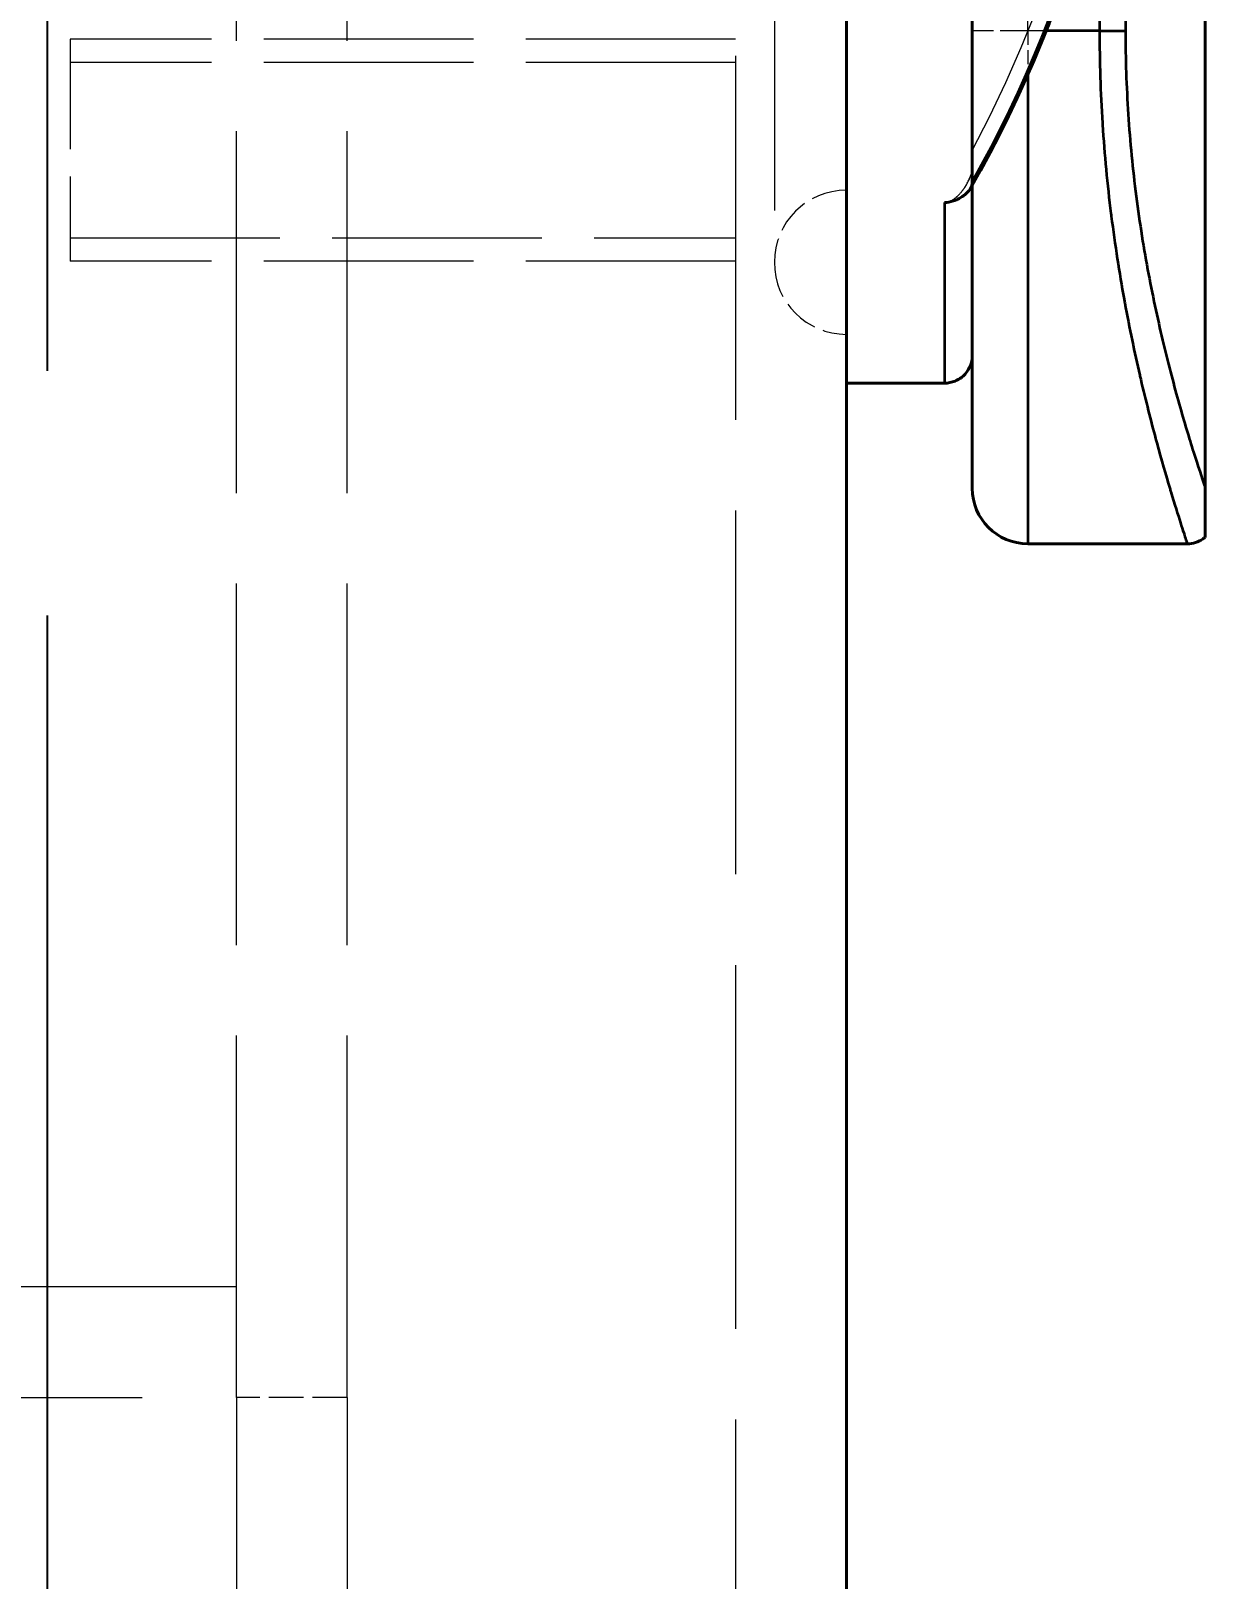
# Model space of a CAD drawing. Header units: millimetres. Extents: x 0 to 2523, y 0 to 1782.
# Drawn here: x 545.01 to 566.18, y 894.96 to 922.88 of the extents above; entities that cross this region are included whole.
import ezdxf

# ---------------------------------------------------------------- set-up
doc = ezdxf.new("R2010")
doc.units = ezdxf.units.MM
doc.header["$LTSCALE"] = 3
for name, pattern in [('CHAIN', [0.3543, 0.2362, -0.0295, 0.0591, -0.0295]), ('DASHED', [0.2067, 0.1654, -0.0413]), ('DOUBLE_DASH_CHAIN', [1.2403, 0.6614, -0.0827, 0.1654, -0.0827, 0.1654, -0.0827])]:
    doc.linetypes.add(name, pattern=pattern)
for name, color, linetype, lineweight in [('가려진 것(ISO)', 2, 'DASHED', 18), ('가려진 좁은 것(ISO)', 2, 'DASHED', 18), ('가시적인 것(ISO)', 3, 'Continuous', 40), ('가시적인 좁은 것(ISO)', 3, 'Continuous', 35), ('단면선(ISO)', 7, 'CHAIN', 25), ('치수(ISO)', 2, 'Continuous', 25)]:
    doc.layers.add(name, color=color, linetype=linetype, lineweight=lineweight)
doc.styles.add('치수 텍스트_PSTEK_POSCO', font='isocp.shx')
doc.dimstyles.new('치수_PSTEK_POSCO', dxfattribs={"dimscale": 3, "dimtxt": 2.5, "dimasz": 1.5, "dimexe": 1, "dimexo": 1.5, "dimgap": 1, "dimtad": 1, "dimrnd": 1e-08, "dimdsep": 46, "dimtxsty": '치수 텍스트_PSTEK_POSCO', "dimcen": 0.09, "dimdle": 10, "dimclrd": 7, "dimclre": 7, "dimclrt": 2, "dimadec": 1, "dimazin": 2, "dimtfac": 1, "dimtmove": 0, "dimatfit": 3, "dimfxl": 0, "dimtolj": 1, "dimlwd": -1, "dimlwe": -1, "dimarcsym": 0})

# ---------------------------------------------------------------- blocks, each defined once
blk = doc.blocks.new('2dTransSection1')
at = {"layer": '단면선(ISO)', "linetype": 'DOUBLE_DASH_CHAIN', "ltscale": 5.929404}
blk.add_line((181.7675, 270.2847), (181.7675, 362.5148), dxfattribs=at)
blk = doc.blocks.new('*D105')
at = {"layer": 'Defpoints', "color": 0, "transparency": 16777216}
for p in [(311.712, 1293.233), (559.712, 871.233), (311.712, 840.233)]:
    blk.add_point(p, dxfattribs=at)
at = {"layer": '치수(ISO)', "color": 7, "transparency": 16777216}
for p, q in [((559.712, 866.733), (559.712, 837.233)), ((555.212, 840.233), (316.212, 840.233))]:
    blk.add_line(p, q, dxfattribs=at)
for points in [[(316.212, 840.983), (316.212, 839.483), (311.712, 840.233)], [(555.212, 840.983), (555.212, 839.483), (559.712, 840.233)]]:
    blk.add_solid(points, dxfattribs=at)
at = {"layer": '치수(ISO)', "color": 2, "transparency": 16777216, "insert": (412.173, 846.984), "char_height": 7.5, "attachment_point": 4, "style": '치수 텍스트_PSTEK_POSCO'}
blk.add_mtext('\\A1;248', dxfattribs=at)

msp = doc.modelspace()

# ---------------------------------------------------------------- linework, layer by layer
at = {"layer": '가려진 것(ISO)', "ltscale": 13.223674}
msp.add_line((557.7116, 1078.233), (557.7116, 873.233), dxfattribs=at)
at = {"layer": '가려진 것(ISO)', "ltscale": 13.155773}
for p, q in [((548.7116, 898.233), (548.7116, 1053.233)), ((550.7116, 898.233), (550.7116, 1053.233))]:
    msp.add_line(p, q, dxfattribs=at)
at = {"layer": '가려진 것(ISO)', "ltscale": 11.251338}
msp.add_line((558.4116, 932.2049), (558.4116, 918.7107), dxfattribs=at)
at = {"layer": '가려진 것(ISO)', "ltscale": 3.989087}
msp.add_line((545.7116, 922.733), (545.7116, 918.733), dxfattribs=at)
at = {"layer": '가려진 것(ISO)', "ltscale": 7.618686}
for p, q in [((557.7116, 922.733), (545.7116, 922.733)), ((557.7116, 922.315), (545.7116, 922.315)), ((545.7116, 919.151), (557.7116, 919.151)), ((557.7116, 918.733), (545.7116, 918.733))]:
    msp.add_line(p, q, dxfattribs=at)
at = {"layer": '가려진 것(ISO)', "ltscale": 0.246572}
msp.add_line((561.9808, 920.4696), (561.9808, 920.1009), dxfattribs=at)
at = {"layer": '가려진 것(ISO)', "ltscale": 16.126431}
msp.add_line((530.7116, 900.233), (550.7116, 900.233), dxfattribs=at)
at = {"layer": '가려진 것(ISO)', "ltscale": 13.707466}
msp.add_line((531.7116, 898.233), (548.7116, 898.233), dxfattribs=at)
at = {"layer": '가려진 것(ISO)', "ltscale": 12.665669}
for p, q in [((548.7116, 898.233), (548.7116, 888.233)), ((550.7116, 898.233), (550.7116, 888.233))]:
    msp.add_line(p, q, dxfattribs=at)
at = {"layer": '가려진 것(ISO)', "ltscale": 1.296386}
for start, end in [(90, 180), (180, 270)]:
    msp.add_arc((559.7116, 918.7107), 1.3, start, end, dxfattribs=at)
at = {"layer": '가려진 것(ISO)', "ltscale": 0.584265}
msp.add_open_spline([(561.4808, 919.7861), (561.5077, 919.7877), (561.5341, 919.794), (561.5874, 919.8138), (561.6143, 919.8283), (561.6929, 919.8799), (561.7445, 919.9288), (561.8378, 920.0435), (561.8928, 920.1245), (561.9657, 920.31), (561.9808, 920.3896), (561.9808, 920.4696)], degree=3, knots=[0.000001, 0.000001, 0.000001, 0.000001, 0.008116123, 0.008116123, 0.017280138, 0.017280138, 0.036812418, 0.036812418, 0.056177073, 0.056177073, 0.072028344, 0.072028344, 0.072028344, 0.072028344], dxfattribs=at)
at = {"layer": '가려진 것(ISO)', "ltscale": 0.58425}
msp.add_open_spline([(561.9808, 920.4696), (561.9808, 920.3897), (561.9657, 920.3101), (561.8929, 920.1247), (561.8379, 920.0437), (561.7446, 919.9289), (561.6929, 919.88), (561.6144, 919.8283), (561.5874, 919.8138), (561.5342, 919.794), (561.5077, 919.7877), (561.4808, 919.7861)], degree=3, knots=[0.000001, 0.000001, 0.000001, 0.000001, 0.02448974, 0.02448974, 0.0544278, 0.0544278, 0.08463518, 0.08463518, 0.09880659, 0.09880659, 0.11135374, 0.11135374, 0.11135374, 0.11135374], dxfattribs=at)
at = {"layer": '가려진 것(ISO)', "ltscale": 0.052003}
msp.add_open_spline([(561.9808, 920.1534), (561.9808, 920.1472), (561.9808, 920.141), (561.9808, 920.1348), (561.9808, 920.1235), (561.9808, 920.1122), (561.9808, 920.1009)], degree=3, knots=[0.076483139, 0.076483139, 0.076483139, 0.076483139, 0.080930676, 0.080930676, 0.080930676, 0.08900317, 0.08900317, 0.08900317, 0.08900317], dxfattribs=at)
at = {"layer": '가려진 좁은 것(ISO)', "ltscale": 12.95251}
msp.add_line((564.2751, 922.8827), (564.2752, 1011.2331), dxfattribs=at)
at = {"layer": '가려진 좁은 것(ISO)', "ltscale": 10.764393}
msp.add_line((562.9808, 922.883), (562.9808, 936.233), dxfattribs=at)
at = {"layer": '가려진 좁은 것(ISO)', "ltscale": 0.997197}
msp.add_line((562.9808, 922.883), (561.9808, 922.883), dxfattribs=at)
at = {"layer": '가려진 좁은 것(ISO)', "ltscale": 0.821679}
msp.add_line((564.2751, 922.8827), (562.9808, 922.883), dxfattribs=at)
at = {"layer": '가려진 좁은 것(ISO)', "ltscale": 0.499882}
msp.add_line((562.9808, 922.883), (562.9808, 922.0964), dxfattribs=at)
at = {"layer": '가려진 좁은 것(ISO)', "ltscale": 0.209386}
msp.add_line((563.3107, 922.883), (562.9808, 922.883), dxfattribs=at)
at = {"layer": '가려진 좁은 것(ISO)', "ltscale": 1.269698}
msp.add_line((550.7116, 898.233), (548.7116, 898.233), dxfattribs=at)
at = {"layer": '가려진 좁은 것(ISO)', "ltscale": 6.950111}
msp.add_arc((542.0181, 931.3526), 22.6153, 331.97061, 359.70464, dxfattribs=at)
at = {"layer": '가려진 좁은 것(ISO)', "ltscale": 0.38483}
msp.add_open_spline([(564.7433, 922.8834), (564.7197, 922.8833), (564.6832, 922.8833), (564.6367, 922.8831), (564.5902, 922.883), (564.5337, 922.8829), (564.4718, 922.8828), (564.4099, 922.8828), (564.3425, 922.8828), (564.2751, 922.8827)], degree=3, knots=[0, 0, 0, 0, 0.3333333, 0.3333333, 0.3333333, 0.6666667, 0.6666667, 0.6666667, 1, 1, 1, 1], dxfattribs=at)
at = {"layer": '가려진 좁은 것(ISO)', "ltscale": 11.800824}
msp.add_open_spline([(565.858, 913.633), (565.858, 913.633), (565.8547, 913.6432), (565.8479, 913.6636), (565.8458, 913.67), (565.8434, 913.6772), (565.8407, 913.6855), (565.8232, 913.7384), (565.7926, 913.8314), (565.7498, 913.9647), (565.7424, 913.9879), (565.7346, 914.0123), (565.7264, 914.0379), (565.6803, 914.1826), (565.6227, 914.3663), (565.5563, 914.587), (565.5434, 914.6299), (565.5302, 914.6742), (565.5166, 914.7199), (565.4482, 914.9508), (565.3719, 915.2168), (565.2918, 915.513), (565.2746, 915.577), (565.2571, 915.6424), (565.2395, 915.7091), (565.1596, 916.0125), (565.0769, 916.3438), (564.9959, 916.697), (564.9765, 916.7812), (564.9573, 916.8667), (564.9382, 916.9534), (564.8595, 917.31), (564.7832, 917.6866), (564.7126, 918.0776), (564.6942, 918.18), (564.6761, 918.2835), (564.6584, 918.3879), (564.5923, 918.7787), (564.5324, 919.1825), (564.4808, 919.5958), (564.4661, 919.7141), (564.452, 919.8332), (564.4387, 919.953), (564.393, 920.3634), (564.3558, 920.7824), (564.3287, 921.2082), (564.3202, 921.3405), (564.3127, 921.4735), (564.3062, 921.6069), (564.2857, 922.0285), (564.2752, 922.4554), (564.2751, 922.8827)], degree=3, knots=[0.50359315, 0.50359315, 0.50359315, 0.50359315, 0.52941176, 0.52941176, 0.52941176, 0.53737617, 0.53737617, 0.53737617, 0.58823529, 0.58823529, 0.58823529, 0.59707577, 0.59707577, 0.59707577, 0.64705882, 0.64705882, 0.64705882, 0.65677318, 0.65677318, 0.65677318, 0.70588235, 0.70588235, 0.70588235, 0.71648775, 0.71648775, 0.71648775, 0.76470588, 0.76470588, 0.76470588, 0.7762063, 0.7762063, 0.7762063, 0.82352941, 0.82352941, 0.82352941, 0.8359272, 0.8359272, 0.8359272, 0.88235294, 0.88235294, 0.88235294, 0.89564483, 0.89564483, 0.89564483, 0.94117647, 0.94117647, 0.94117647, 0.95532075, 0.95532075, 0.95532075, 1, 1, 1, 1], dxfattribs=at)
at = {"layer": '가려진 좁은 것(ISO)', "ltscale": 6.925931}
msp.add_open_spline([(566.178, 914.6503), (566.1267, 914.8035), (566.0059, 915.1634), (565.7832, 915.8888), (565.5387, 916.7693), (565.2938, 917.7951), (565.0703, 918.9452), (564.8893, 920.1942), (564.7702, 921.5186), (564.7424, 922.4233), (564.7434, 922.8834)], degree=3, dxfattribs=at)
at = {"layer": '가려진 좁은 것(ISO)'}
msp.add_open_spline([(561.4808, 919.7861), (561.4808, 919.7861), (561.4808, 919.7861), (561.4808, 919.7861)], degree=3, dxfattribs=at)
at = {"layer": '가시적인 것(ISO)'}
for p, q in [((559.7116, 1080.233), (559.7116, 871.233)), ((566.178, 937.1977), (566.178, 914.6501)), ((561.9808, 920.1009), (561.9808, 914.633)), ((561.4808, 916.5303), (559.7116, 916.5303)), ((562.9808, 913.633), (565.858, 913.633))]:
    msp.add_line(p, q, dxfattribs=at)
for centre, radius, start, end in [((542.0181, 931.3526), 22.9153, 330.43033, 359.7085), ((562.9808, 914.633), 1, 180, 270)]:
    msp.add_arc(centre, radius, start, end, dxfattribs=at)
for points, knots in [([(561.9808, 920.1534), (561.9808, 920.8538), (561.9808, 921.6325), (561.9808, 923.3213), (561.9808, 924.2266), (561.9808, 926.1308), (561.9808, 927.1239), (561.9808, 928.6517), (561.9808, 929.1664), (561.9808, 930.2021), (561.9808, 930.723), (561.9808, 931.2438)], [-1.2522093, -1.2522093, -1.2522093, -1.2522093, -0.9389682, -0.9389682, -0.6257615, -0.6257615, -0.3126285, -0.3126285, -0.1562493, -0.1562493, -0.000001, -0.000001, -0.000001, -0.000001]), ([(561.4808, 919.7861), (561.5319, 919.7891), (561.5863, 919.7996), (561.6676, 919.8264), (561.694, 919.8369), (561.7578, 919.867), (561.7937, 919.8883), (561.8735, 919.9469), (561.9136, 919.9878), (561.9674, 920.0732), (561.9808, 920.1149), (561.9808, 920.1534)], [-0.070781201, -0.070781201, -0.070781201, -0.070781201, -0.055461964, -0.055461964, -0.047642977, -0.047642977, -0.035476886, -0.035476886, -0.017217394, -0.017217394, -0.000001042, -0.000001042, -0.000001042, -0.000001042]), ([(561.9808, 920.1009), (561.9808, 920.0504), (561.9808, 919.9997), (561.9808, 919.9487), (561.9808, 919.8265), (561.9808, 919.703), (561.9808, 919.5789), (561.9808, 919.5232), (561.9808, 919.4674), (561.9808, 919.4116), (561.9808, 919.2793), (561.9808, 919.1467), (561.9808, 919.0152), (561.9808, 918.9675), (561.9808, 918.9199), (561.9808, 918.8726), (561.9808, 918.7343), (561.9808, 918.598), (561.9808, 918.4666), (561.9808, 918.429), (561.9808, 918.3917), (561.9808, 918.355), (561.9808, 918.2193), (561.9808, 918.09), (561.9808, 917.97), (561.9808, 917.9439), (561.9808, 917.9182), (561.9808, 917.8929), (561.9808, 917.7711), (561.9808, 917.6602), (561.9808, 917.5628), (561.9808, 917.5474), (561.9808, 917.5323), (561.9808, 917.5175), (561.9808, 917.42), (561.9808, 917.3377), (561.9808, 917.2636), (561.9808, 917.2558), (561.9808, 917.2481), (561.9808, 917.2405), (561.9808, 917.1649), (561.9808, 917.0977), (561.9808, 917.0402), (561.9808, 917.0369), (561.9808, 917.0336), (561.9808, 917.0303)], [0.08900317, 0.08900317, 0.08900317, 0.08900317, 0.125, 0.125, 0.125, 0.21129754, 0.21129754, 0.21129754, 0.25, 0.25, 0.25, 0.34170925, 0.34170925, 0.34170925, 0.375, 0.375, 0.375, 0.47218067, 0.47218067, 0.47218067, 0.5, 0.5, 0.5, 0.60265235, 0.60265235, 0.60265235, 0.625, 0.625, 0.625, 0.7329148, 0.7329148, 0.7329148, 0.75, 0.75, 0.75, 0.86308164, 0.86308164, 0.86308164, 0.875, 0.875, 0.875, 0.99312972, 0.99312972, 0.99312972, 1, 1, 1, 1]), ([(561.4808, 916.5303), (561.5454, 916.5303), (561.6103, 916.5429), (561.6708, 916.5678), (561.7313, 916.5926), (561.7872, 916.6297), (561.8338, 916.6762), (561.8805, 916.7227), (561.9177, 916.7786), (561.9428, 916.8392), (561.9679, 916.8998), (561.9808, 916.9651), (561.9808, 917.0303)], [0, 0, 0, 0, 0.25, 0.25, 0.25, 0.5, 0.5, 0.5, 0.75, 0.75, 0.75, 1, 1, 1, 1]), ([(566.178, 913.7489), (566.178, 913.7494), (566.178, 913.7501), (566.178, 913.756), (566.178, 913.7664), (566.178, 913.7811), (566.178, 913.7999), (566.178, 913.8228), (566.178, 913.8494), (566.178, 913.8795), (566.178, 913.9129), (566.178, 913.9491), (566.178, 913.9878), (566.178, 914.0285), (566.178, 914.0709), (566.178, 914.1145), (566.178, 914.1587), (566.178, 914.203), (566.178, 914.2469), (566.178, 914.2897), (566.178, 914.3314), (566.178, 914.3724), (566.178, 914.4119), (566.178, 914.4501), (566.178, 914.4873), (566.178, 914.5244), (566.178, 914.562), (566.178, 914.6038), (566.178, 914.6343), (566.178, 914.6501)], [0.5017583, 0.5017583, 0.5017583, 0.5017583, 0.51851852, 0.53703704, 0.55555556, 0.57407407, 0.59259259, 0.61111111, 0.62962963, 0.64814815, 0.66666667, 0.68518519, 0.7037037, 0.72222222, 0.74074074, 0.75925926, 0.77777778, 0.7962963, 0.81481481, 0.83333333, 0.85185185, 0.87037037, 0.88888889, 0.90740741, 0.92592593, 0.94444444, 0.96296296, 0.98148148, 1, 1, 1, 1]), ([(566.178, 913.7489), (566.1656, 913.7386), (566.1527, 913.7288), (566.0991, 913.6923), (566.0542, 913.6705), (565.9594, 913.6408), (565.9084, 913.633), (565.858, 913.633)], [0, 0, 0, 0, 0.004836018, 0.004836018, 0.019485126, 0.019485126, 0.034616176, 0.034616176, 0.034616176, 0.034616176])]:
    msp.add_open_spline(points, degree=3, knots=knots, dxfattribs=at)
msp.add_open_spline([(565.858, 913.633), (565.858, 913.633), (565.858, 913.633), (565.858, 913.633)], degree=3, dxfattribs=at)
at = {"layer": '가시적인 좁은 것(ISO)'}
for p, q in [((564.7434, 928.4076), (564.7434, 922.883)), ((564.2751, 925.8993), (564.2751, 922.883)), ((564.2751, 922.883), (563.3107, 922.883)), ((564.2751, 922.883), (564.7434, 922.883)), ((562.9808, 922.0964), (562.9808, 913.633))]:
    msp.add_line(p, q, dxfattribs=at)
msp.add_arc((542.0181, 931.3526), 22.8896, 330.70722, 359.70818, dxfattribs=at)
for points, knots in [([(564.2751, 922.883), (564.2751, 922.3305), (564.2928, 921.7734), (564.3278, 921.2211), (564.3284, 921.2128), (564.3289, 921.2045), (564.3294, 921.1962), (564.3644, 920.6523), (564.4162, 920.1131), (564.4818, 919.5881), (564.4838, 919.5721), (564.4858, 919.5561), (564.4878, 919.5402), (564.5533, 919.024), (564.632, 918.5221), (564.7181, 918.0474), (564.7221, 918.0254), (564.7261, 918.0034), (564.7301, 917.9815), (564.8156, 917.5166), (564.908, 917.0786), (565.0007, 916.6758), (565.0066, 916.6505), (565.0124, 916.6252), (565.0183, 916.6001), (565.1096, 916.2081), (565.2009, 915.8502), (565.2873, 915.5297), (565.2943, 915.5041), (565.3012, 915.4786), (565.308, 915.4534), (565.3923, 915.144), (565.4714, 914.8707), (565.5418, 914.6356), (565.5486, 914.6127), (565.5554, 914.5901), (565.5621, 914.5679), (565.6296, 914.3439), (565.6882, 914.1575), (565.7347, 914.0119), (565.7401, 913.9951), (565.7453, 913.9788), (565.7504, 913.963), (565.7933, 913.8292), (565.8243, 913.7351), (565.8416, 913.6826), (565.844, 913.6755), (565.8461, 913.6692), (565.8479, 913.6636), (565.8546, 913.6432), (565.858, 913.633), (565.858, 913.633)], [0, 0, 0, 0, 0.05882353, 0.05882353, 0.05882353, 0.05970824, 0.05970824, 0.05970824, 0.11764706, 0.11764706, 0.11764706, 0.1194131, 0.1194131, 0.1194131, 0.17647059, 0.17647059, 0.17647059, 0.17911778, 0.17911778, 0.17911778, 0.23529412, 0.23529412, 0.23529412, 0.2388317, 0.2388317, 0.2388317, 0.29411765, 0.29411765, 0.29411765, 0.29854769, 0.29854769, 0.29854769, 0.35294118, 0.35294118, 0.35294118, 0.35825028, 0.35825028, 0.35825028, 0.41176471, 0.41176471, 0.41176471, 0.41795814, 0.41795814, 0.41795814, 0.47058824, 0.47058824, 0.47058824, 0.4776709, 0.4776709, 0.4776709, 0.50358389, 0.50358389, 0.50358389, 0.50358389]), ([(564.7434, 922.883), (564.7434, 922.3788), (564.7599, 921.8796), (564.7925, 921.3818), (564.8251, 920.884), (564.8738, 920.3876), (564.9362, 919.9034), (564.9985, 919.4193), (565.0745, 918.9474), (565.1588, 918.499), (565.2431, 918.0505), (565.3356, 917.6254), (565.4296, 917.2324), (565.5237, 916.8395), (565.6194, 916.4787), (565.7111, 916.1536), (565.8028, 915.8284), (565.8906, 915.5388), (565.9697, 915.2877), (566.0487, 915.0365), (566.1192, 914.8239), (566.178, 914.6501)], [0, 0, 0, 0, 0.1428571, 0.1428571, 0.1428571, 0.2857143, 0.2857143, 0.2857143, 0.4285714, 0.4285714, 0.4285714, 0.5714286, 0.5714286, 0.5714286, 0.7142857, 0.7142857, 0.7142857, 0.8571429, 0.8571429, 0.8571429, 1, 1, 1, 1]), ([(561.4808, 919.7861), (561.4808, 919.5), (561.4808, 918.8589), (561.4808, 917.9536), (561.4808, 917.0952), (561.4808, 916.6884), (561.4808, 916.5303)], [0, 0, 0, 0, 0.1760545, 0.416339, 0.6834329, 1, 1, 1, 1])]:
    msp.add_open_spline(points, degree=3, knots=knots, dxfattribs=at)

# ---------------------------------------------------------------- block references
at = {"layer": '단면선(ISO)', "xscale": 3, "yscale": 3, "zscale": 3}
msp.add_blockref('2dTransSection1', (0, 0), dxfattribs=at)

# ---------------------------------------------------------------- dimensions: what is measured, and where the dimension line sits
at = {"layer": '치수(ISO)', "color": 7}
dim = msp.add_linear_dim(base=(311.7116, 840.233), p1=(559.7116, 871.233), p2=(311.7116, 1293.233), angle=180, dimstyle='치수_PSTEK_POSCO', override={"dimdec": 2, "dimse2": 1, "dimtp": 0, "dimtm": 0, "dimtdec": 2, "dimtofl": 0, "dimatfit": 1}, dxfattribs=at)
dim.commit()
dim.dimension.update_dxf_attribs({"geometry": '*D105', "text_midpoint": (419.3928, 840.233), "dimtype": 160})

doc.saveas('drawing.dxf')
